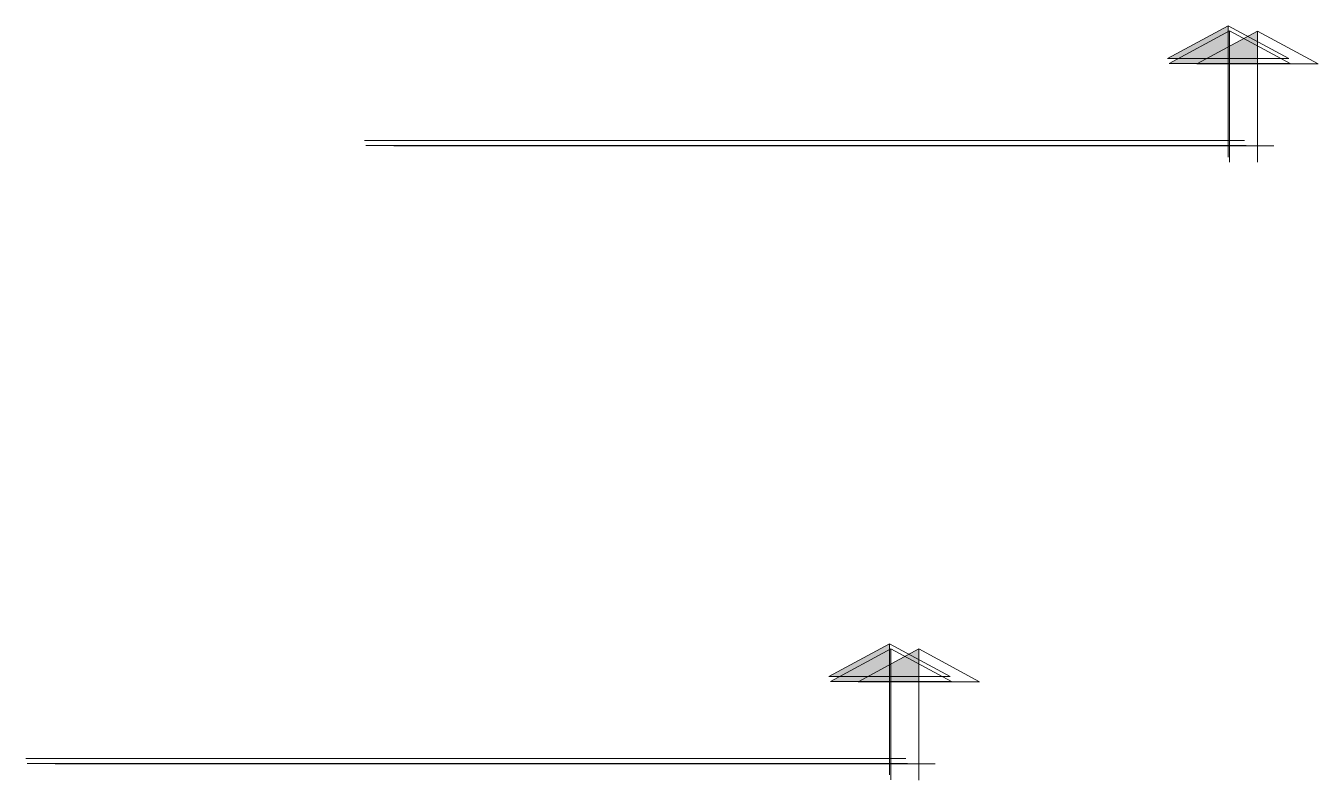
# Model space of a CAD drawing. Header units: inches. Extents: x -12073856 to 12321241, y -1226296 to 1319224.
# Drawn here: x -12073856 to -12065974, y 1314625 to 1319224 of the extents above; entities that cross this region are included whole.
import ezdxf

# ---------------------------------------------------------------- set-up
doc = ezdxf.new("R2010")
doc.units = ezdxf.units.IN
doc.header["$MEASUREMENT"] = 0
doc.header["$PDMODE"] = 35
doc.linetypes.add('ACAD_ISO04W100', pattern=[30, 24, -3, 0, -3])
for name, color, linetype, lineweight in [('cl', 4, 'ACAD_ISO04W100', 15), ('dimentions', 5, 'Continuous', 9), ('Hatch', 9, 'Continuous', 9)]:
    doc.layers.add(name, color=color, linetype=linetype, lineweight=lineweight)
doc.styles.get("Standard").update_dxf_attribs({"font": 'arial.ttf'})
doc.dimstyles.new('my dimension', dxfattribs={"dimtxt": 8, "dimasz": 1, "dimexe": 6, "dimexo": 12, "dimgap": 2, "dimtad": 1, "dimdec": 0, "dimrnd": 1.38778e-17, "dimzin": 4, "dimdsep": 46, "dimlunit": 3, "dimtxsty": 'Standard', "dimblk": 'ARROW', "dimcen": 0, "dimse1": 1, "dimse2": 1, "dimclrd": 256, "dimclre": 256, "dimclrt": 256, "dimadec": 5, "dimazin": 0, "dimtfac": 1, "dimtdec": 0, "dimtix": 1, "dimtmove": 2, "dimatfit": 1, "dimfxl": 1, "dimtolj": 1, "dimtzin": 0, "dimlwd": -1, "dimlwe": -1, "dimarcsym": 0})

# ---------------------------------------------------------------- blocks, each defined once
blk = doc.blocks.new('ARROW')
at = {"layer": 'Hatch'}
h = blk.add_hatch(color=256, dxfattribs=at)
h.dxf.hatch_style = 1
h.paths.add_polyline_path([(12191115.8, -1270860.1), (12191485.4, -1270660.1), (12191115.8, -1270660.1)])
for p, q in [((12191115.8, -1270860.1), (12191115.8, -1270060.1)), ((12191015.8, -1270160.1), (12196382.9, -1270160.1)), ((12191485.4, -1270660.1), (12190746.1, -1270660.1)), ((12190746.1, -1270660.1), (12191115.8, -1270860.1)), ((12191485.4, -1270660.1), (12191115.8, -1270860.1))]:
    blk.add_line(p, q, dxfattribs=at)
blk = doc.blocks.new('*D860')
at = {"layer": 'Defpoints', "color": 0, "transparency": 16777216}
for p in [(880238.9, -15102.5), (879973.8, -15140.6), (880238.9, -15140.6)]:
    blk.add_point(p, dxfattribs=at)
at = {"layer": 'dimentions', "transparency": 16777216}
for p, q in [((879974.8, -15102.5), (880084.2, -15102.5)), ((880237.9, -15102.5), (880126.2, -15102.5))]:
    blk.add_line(p, q, dxfattribs=at)
at = {"layer": 'dimentions', "transparency": 16777216, "rotation": 180}
blk.add_blockref('ARROW', (879973.8, -15102.5), dxfattribs=at)
at = {"layer": 'dimentions', "transparency": 16777216}
blk.add_blockref('ARROW', (880238.9, -15102.5), dxfattribs=at)
at = {"layer": 'dimentions', "transparency": 16777216, "insert": (880105.2, -15095.4), "char_height": 8, "attachment_point": 5}
blk.add_mtext('\\A1;Length(L)', dxfattribs=at)
blk = doc.blocks.new('*D861')
at = {"layer": 'cl', "linetype": 'Continuous', "transparency": 16777216}
blk.add_line((879983.8, -15133.1), (880056, -15133.1), dxfattribs=at)
at = {"layer": 'Defpoints', "color": 0, "linetype": 'Continuous', "transparency": 16777216}
for p in [(879982.8, -15140.6), (880057, -15133.1), (880057, -15149.3)]:
    blk.add_point(p, dxfattribs=at)
at = {"layer": 'cl', "linetype": 'Continuous', "transparency": 16777216, "rotation": 180}
blk.add_blockref('ARROW', (879982.8, -15133.1), dxfattribs=at)
at = {"layer": 'cl', "linetype": 'Continuous', "transparency": 16777216}
blk.add_blockref('ARROW', (880057, -15133.1), dxfattribs=at)
at = {"layer": 'cl', "linetype": 'Continuous', "lineweight": 30, "transparency": 16777216, "insert": (880019.9, -15127), "char_height": 8, "attachment_point": 5}
blk.add_mtext('\\A1;.25L', dxfattribs=at)
blk = doc.blocks.new('*D862')
at = {"layer": 'cl', "linetype": 'Continuous', "transparency": 16777216}
blk.add_line((880154, -15134.5), (880228.9, -15134.5), dxfattribs=at)
at = {"layer": 'Defpoints', "color": 0, "linetype": 'Continuous', "transparency": 16777216}
for p in [(880153, -15149.3), (880229.9, -15134.5), (880229.9, -15140.6)]:
    blk.add_point(p, dxfattribs=at)
at = {"layer": 'cl', "linetype": 'Continuous', "transparency": 16777216, "rotation": 180}
blk.add_blockref('ARROW', (880153, -15134.5), dxfattribs=at)
at = {"layer": 'cl', "linetype": 'Continuous', "transparency": 16777216}
blk.add_blockref('ARROW', (880229.9, -15134.5), dxfattribs=at)
at = {"layer": 'cl', "linetype": 'Continuous', "lineweight": 30, "transparency": 16777216, "insert": (880191.5, -15128.4), "char_height": 8, "attachment_point": 5}
blk.add_mtext('\\A1;.25L', dxfattribs=at)
blk = doc.blocks.new('REIURETT')
at = {"layer": 'cl', "color": 18, "linetype": 'Continuous', "lineweight": 30, "true_color": 0x000000}
for base, p1, p2, picture, middle in [((880057, -15133.1), (879982.8, -15140.6), (880057, -15149.3), '*D861', (880019.9, -15127)), ((880229.9, -15134.5), (880153, -15149.3), (880229.9, -15140.6), '*D862', (880191.5, -15128.4))]:
    dim = blk.add_linear_dim(base=base, p1=p1, p2=p2, text='.25L', dimstyle='my dimension', dxfattribs=at)
    dim.commit()
    dim.dimension.update_dxf_attribs({"geometry": picture, "text_midpoint": middle})
at = {"layer": 'dimentions'}
dim = blk.add_linear_dim(base=(880238.9, -15102.5), p1=(879973.8, -15140.6), p2=(880238.9, -15140.6), text='Length(L)', dimstyle='my dimension', dxfattribs=at)
dim.commit()
dim.dimension.update_dxf_attribs({"geometry": '*D860', "text_midpoint": (880105.2, -15095.4), "dimtype": 128})

msp = doc.modelspace()

# ---------------------------------------------------------------- block references
at = {"layer": 'cl', "color": 18, "linetype": 'Continuous', "lineweight": 30, "true_color": 0x000000}
for p in [(-755381.06, 63466.63), (-757446.49, 59698.94)]:
    msp.add_blockref('REIURETT', p, dxfattribs=at)

doc.saveas('drawing.dxf')
